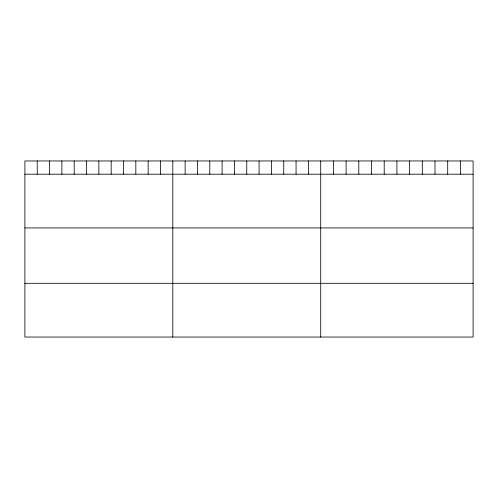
<?xml version="1.0" encoding="UTF-8"?>
<svg xmlns="http://www.w3.org/2000/svg" width="498" height="498" viewBox="0 0 498 498"><rect width="100%" height="100%" fill="white"/><g stroke="black" fill="none" stroke-linecap="round" stroke-linejoin="round"><path stroke-width="0.75" d="M473.1 174.194L473.1 337.046L24.9 337.046L24.9 160.954L473.1 160.954L473.1 174.194L24.9 174.194M24.9 227.935L473.1 227.935M24.9 283.306L473.1 283.306M460.401 160.954L460.401 174.194M447.702 160.954L447.702 174.194M435.003 160.954L435.003 174.194M422.304 160.954L422.304 174.194M409.605 160.954L409.605 174.194M396.906 160.954L396.906 174.194M384.207 160.954L384.207 174.194M371.508 160.954L371.508 174.194M358.809 160.954L358.809 174.194M346.11 160.954L346.11 174.194M333.411 160.954L333.411 174.194M320.712 160.954L320.712 337.046M308.387 160.954L308.387 174.194M296.061 160.954L296.061 174.194M283.736 160.954L283.736 174.194M271.41 160.954L271.41 174.194M259.084 160.954L259.084 174.194M246.759 160.954L246.759 174.194M234.434 160.954L234.434 174.194M222.108 160.954L222.108 174.194M209.783 160.954L209.783 174.194M197.457 160.954L197.457 174.194M185.131 160.954L185.131 174.194M172.806 160.954L172.806 337.046M160.481 160.954L160.481 174.194M148.155 160.954L148.155 174.194M135.829 160.954L135.829 174.194M123.504 160.954L123.504 174.194M111.178 160.954L111.178 174.194M98.853 160.954L98.853 174.194M86.528 160.954L86.528 174.194M74.202 160.954L74.202 174.194M61.877 160.954L61.877 174.194M49.551 160.954L49.551 174.194M37.226 160.954L37.226 174.194"/></g></svg>
